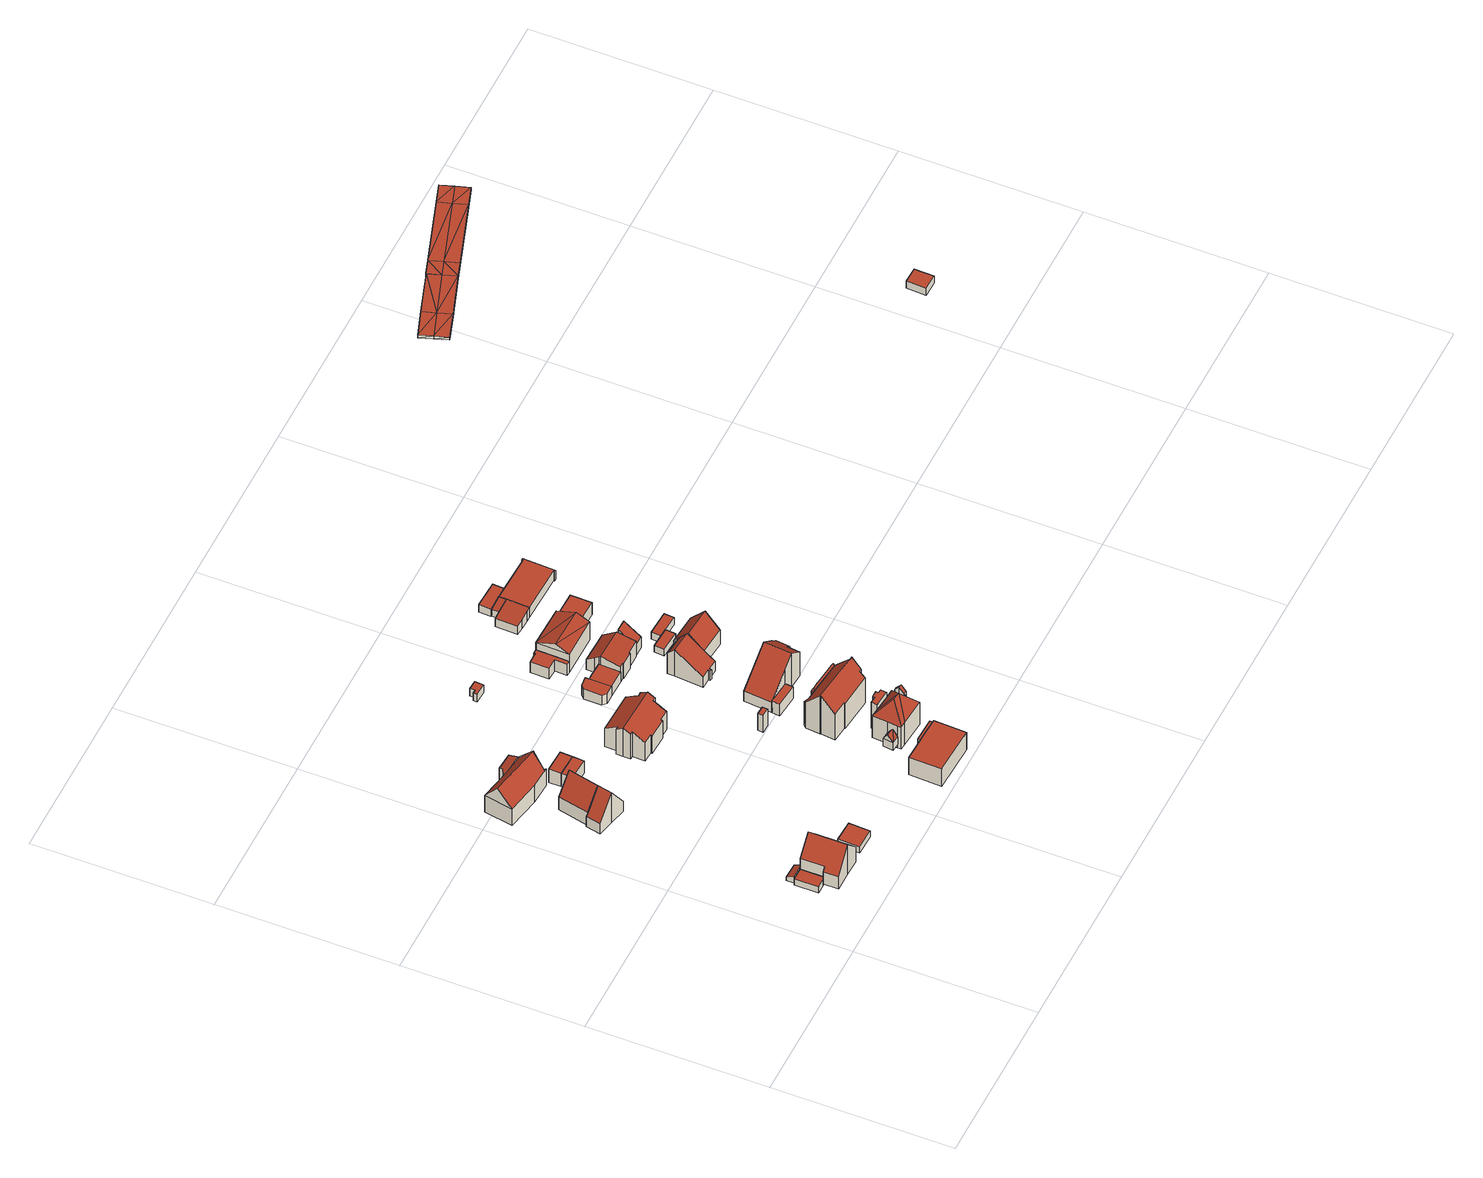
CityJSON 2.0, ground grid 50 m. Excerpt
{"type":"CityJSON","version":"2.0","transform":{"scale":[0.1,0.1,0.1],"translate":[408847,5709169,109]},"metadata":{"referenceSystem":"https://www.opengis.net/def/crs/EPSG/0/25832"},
"CityObjects":{
"building1":{"type":"Building","attributes":{"Gemeindeschluessel":"05978036","Geometrietyp2DReferenz":"3000","function":"31001_2460","roofType":"1000","measuredHeight":2.21},"geometry":[{"type":"MultiSurface","lod":"2","boundaries":[[[0,1,2,3]],[[1,4,5,2]],[[4,6,7,5]],[[6,8,9,7]],[[8,0,3,9]],[[8,6,4,1,0]],[[3,2,5,7,9]]],"semantics":{"surfaces":[{"type":"WallSurface"},{"type":"RoofSurface"},{"type":"GroundSurface"}],"values":[0,0,0,0,0,1,2]}}]},
"building2":{"type":"Building","attributes":{"Gemeindeschluessel":"05978036","Geometrietyp2DReferenz":"3000","function":"31001_9998","roofType":"2100","measuredHeight":2.23},"geometry":[{"type":"MultiSurface","lod":"2","boundaries":[[[10,11,12,13]],[[11,14,15,12]],[[14,16,17,15]],[[16,18,19,17]],[[18,10,13,19]],[[18,16,14,11,10]],[[13,12,15,17,19]]],"semantics":{"surfaces":[{"type":"WallSurface"},{"type":"RoofSurface"},{"type":"GroundSurface"}],"values":[0,0,0,0,0,1,2]}}]},
"building3":{"type":"Building","attributes":{"Gemeindeschluessel":"05978036","Geometrietyp2DReferenz":"3000","function":"31001_1000","roofType":"3100","measuredHeight":10.54},"geometry":[{"type":"MultiSurface","lod":"2","boundaries":[[[20,21,22,23]],[[21,24,25,22]],[[24,26,27,25]],[[26,28,29,27]],[[28,30,31,29]],[[30,32,33,31]],[[32,34,35,33]],[[34,36,37,35]],[[36,20,23,37]],[[32,30,28,26]],[[26,24,21,20,36,34,32]],[[23,22,25,27,29,31,33,35,37]]],"semantics":{"surfaces":[{"type":"WallSurface"},{"type":"RoofSurface"},{"type":"GroundSurface"}],"values":[0,0,0,0,0,0,0,0,0,1,1,2]}}]},
"building4":{"type":"Building","attributes":{"Gemeindeschluessel":"05978036","Geometrietyp2DReferenz":"3000","function":"31001_2460","roofType":"1000","measuredHeight":2.27},"geometry":[{"type":"MultiSurface","lod":"2","boundaries":[[[38,39,40,41]],[[39,42,43,40]],[[42,44,45,43]],[[44,38,41,45]],[[44,42,39,38]],[[41,40,43,45]]],"semantics":{"surfaces":[{"type":"WallSurface"},{"type":"RoofSurface"},{"type":"GroundSurface"}],"values":[0,0,0,0,1,2]}}]},
"building5":{"type":"Building","attributes":{"Gemeindeschluessel":"05978036","Geometrietyp2DReferenz":"3000","function":"31001_1000"},"children":["building5-1","building5-2"]},
"building5-1":{"type":"BuildingPart","attributes":{"roofType":"3100","measuredHeight":10.75},"parents":["building5"],"geometry":[{"type":"MultiSurface","lod":"2","boundaries":[[[46,47,48,49,50]],[[47,51,52,48]],[[51,53,54,52]],[[51,47,55]],[[47,46,56,55]],[[53,51,55,56,57,58,59]],[[49,48,52,54,60]],[[50,61,46]],[[49,60,62,61,50]],[[60,54,53,62]],[[56,46,61,57]],[[57,61,62,58]],[[58,62,53,59]]],"semantics":{"surfaces":[{"type":"WallSurface"},{"type":"RoofSurface"},{"type":"GroundSurface"},{"type":"ClosureSurface"}],"values":[0,0,0,0,1,1,2,0,3,3,0,3,3]}}]},
"building5-2":{"type":"BuildingPart","attributes":{"roofType":"3100","measuredHeight":10.81},"parents":["building5"],"geometry":[{"type":"MultiSurface","lod":"2","boundaries":[[[53,63,64,54]],[[63,65,66,64]],[[65,67,68,66]],[[67,69,70,68]],[[69,71,72,70]],[[71,50,49,72]],[[67,65,63,53,59,73]],[[73,57,61,50,71,69,67]],[[49,60,54,64,66,68,70,72]],[[58,57,73]],[[60,49,50,61,62]],[[62,61,57,58]],[[59,58,73]],[[60,62,53,54]],[[53,62,58,59]]],"semantics":{"surfaces":[{"type":"WallSurface"},{"type":"RoofSurface"},{"type":"GroundSurface"},{"type":"ClosureSurface"}],"values":[0,0,0,0,0,0,1,1,2,0,3,3,0,3,3]}}]},
"building6":{"type":"Building","attributes":{"Gemeindeschluessel":"05978036","Geometrietyp2DReferenz":"3000","function":"31001_1000"},"children":["building6-1","building6-2"]},
"building6-1":{"type":"BuildingPart","attributes":{"roofType":"5000","measuredHeight":10.89},"parents":["building6"],"geometry":[{"type":"MultiSurface","lod":"2","boundaries":[[[74,75,76,77]],[[75,78,79,76]],[[78,80,81,79]],[[82,83,84,85,86]],[[83,87,88,84]],[[87,74,77,88]],[[82,89,80,90,91]],[[74,87,83,91,90,78,75]],[[83,82,91]],[[80,78,90]],[[77,76,79,81,92,93,85,84,88]],[[92,81,80,89,94,95]],[[94,93,92,95]],[[86,94,89,82]],[[85,93,94,86]]],"semantics":{"surfaces":[{"type":"WallSurface"},{"type":"RoofSurface"},{"type":"GroundSurface"},{"type":"ClosureSurface"}],"values":[0,0,0,0,0,0,1,1,0,0,2,0,3,0,3]}}]},
"building6-2":{"type":"BuildingPart","attributes":{"roofType":"2100","measuredHeight":5.03},"parents":["building6"],"geometry":[{"type":"MultiSurface","lod":"2","boundaries":[[[95,96,97,92]],[[96,98,99,97]],[[98,100,101,99]],[[100,102,103,101]],[[102,104,105,103]],[[104,102,100,98,96,95,94,86]],[[93,92,97,99,101,103,105,85]],[[95,92,93,94]],[[85,105,104,86]],[[93,85,86,94]]],"semantics":{"surfaces":[{"type":"WallSurface"},{"type":"RoofSurface"},{"type":"GroundSurface"},{"type":"ClosureSurface"}],"values":[0,0,0,0,0,1,2,3,0,3]}}]},
"building7":{"type":"Building","attributes":{"Gemeindeschluessel":"05978036","Geometrietyp2DReferenz":"3000","function":"31001_2460","roofType":"1000","measuredHeight":4.5},"geometry":[{"type":"MultiSurface","lod":"2","boundaries":[[[106,107,108,109]],[[107,110,111,108]],[[110,112,113,111]],[[112,106,109,113]],[[112,110,107,106]],[[109,108,111,113]]],"semantics":{"surfaces":[{"type":"WallSurface"},{"type":"RoofSurface"},{"type":"GroundSurface"}],"values":[0,0,0,0,1,2]}}]},
"building8":{"type":"Building","attributes":{"Gemeindeschluessel":"05978036","Geometrietyp2DReferenz":"3000","function":"31001_2460","roofType":"1000","measuredHeight":4.84},"geometry":[{"type":"MultiSurface","lod":"2","boundaries":[[[106,114,115,116]],[[114,117,118,115]],[[117,107,119,118]],[[107,106,116,119]],[[107,117,114,106]],[[116,115,118,119]]],"semantics":{"surfaces":[{"type":"WallSurface"},{"type":"RoofSurface"},{"type":"GroundSurface"}],"values":[0,0,0,0,1,2]}}]},
"building9":{"type":"Building","attributes":{"Gemeindeschluessel":"05978036","Geometrietyp2DReferenz":"3000","function":"31001_1000","roofType":"3100","measuredHeight":10.03},"geometry":[{"type":"MultiSurface","lod":"2","boundaries":[[[120,121,122,123]],[[121,124,125,122]],[[124,126,127,125]],[[126,128,129,127]],[[128,130,131,129]],[[130,132,133,131]],[[132,134,135,133]],[[134,136,137,135]],[[136,138,139,137]],[[138,140,141,139]],[[140,142,143,141]],[[142,144,145,143]],[[144,146,147,145]],[[146,148,149,147]],[[148,150,151,149]],[[150,152,153,151]],[[152,154,155,153]],[[154,156,157,155]],[[156,120,123,157]],[[152,150,148,146,144,142,140,138]],[[138,136,134,132,130,128,126,124,121,120,156,154,152]],[[123,122,125,127,129,131,133,135,137,139,141,143,145,147,149,151,153,155,157]]],"semantics":{"surfaces":[{"type":"WallSurface"},{"type":"RoofSurface"},{"type":"GroundSurface"}],"values":[0,0,0,0,0,0,0,0,0,0,0,0,0,0,0,0,0,0,0,1,1,2]}}]},
"building10":{"type":"Building","attributes":{"Gemeindeschluessel":"05978036","Geometrietyp2DReferenz":"3000","function":"31001_1000","roofType":"1000","measuredHeight":6.27},"geometry":[{"type":"MultiSurface","lod":"2","boundaries":[[[158,159,160,161]],[[159,162,163,160]],[[162,164,165,163]],[[164,166,167,165]],[[166,168,169,167]],[[168,158,161,169]],[[168,166,164,162,159,158]],[[161,160,163,165,167,169]]],"semantics":{"surfaces":[{"type":"WallSurface"},{"type":"RoofSurface"},{"type":"GroundSurface"}],"values":[0,0,0,0,0,0,1,2]}}]},
"building11":{"type":"Building","attributes":{"Gemeindeschluessel":"05978036","Geometrietyp2DReferenz":"3000","function":"31001_1310","roofType":"3100","measuredHeight":4.81},"geometry":[{"type":"MultiSurface","lod":"2","boundaries":[[[170,171,172,173]],[[171,174,175,172]],[[174,176,177,175]],[[176,170,173,177]],[[174,171,178]],[[170,176,179]],[[171,179,178]],[[179,171,170]],[[176,178,179]],[[178,176,174]],[[173,172,175,177]]],"semantics":{"surfaces":[{"type":"WallSurface"},{"type":"RoofSurface"},{"type":"GroundSurface"}],"values":[0,0,0,0,0,0,1,1,1,1,2]}}]},
"building12":{"type":"Building","attributes":{"Gemeindeschluessel":"05978036","Geometrietyp2DReferenz":"3000","function":"31001_9998","roofType":"1000","measuredHeight":6},"geometry":[{"type":"MultiSurface","lod":"2","boundaries":[[[180,181,182,183]],[[181,184,185,182]],[[184,186,187,185]],[[186,180,183,187]],[[186,184,181,180]],[[183,182,185,187]]],"semantics":{"surfaces":[{"type":"WallSurface"},{"type":"RoofSurface"},{"type":"GroundSurface"}],"values":[0,0,0,0,1,2]}}]},
"building13":{"type":"Building","attributes":{"Gemeindeschluessel":"05978036","Geometrietyp2DReferenz":"3000","function":"31001_2460","roofType":"1000","measuredHeight":2.45},"geometry":[{"type":"MultiSurface","lod":"2","boundaries":[[[188,189,190,191]],[[189,192,193,190]],[[192,194,195,193]],[[194,196,197,195]],[[196,198,199,197]],[[198,188,191,199]],[[198,196,194,192,189,188]],[[191,190,193,195,197,199]]],"semantics":{"surfaces":[{"type":"WallSurface"},{"type":"RoofSurface"},{"type":"GroundSurface"}],"values":[0,0,0,0,0,0,1,2]}}]},
"building14":{"type":"Building","attributes":{"Gemeindeschluessel":"05978036","Geometrietyp2DReferenz":"3000","function":"31001_9998","roofType":"1000","measuredHeight":2.69},"geometry":[{"type":"MultiSurface","lod":"2","boundaries":[[[200,201,202,203]],[[201,204,205,202]],[[204,206,207,205]],[[206,208,209,207]],[[208,210,211,209]],[[210,200,203,211]],[[210,208,206,204,201,200]],[[203,202,205,207,209,211]]],"semantics":{"surfaces":[{"type":"WallSurface"},{"type":"RoofSurface"},{"type":"GroundSurface"}],"values":[0,0,0,0,0,0,1,2]}}]},
"building15":{"type":"Building","attributes":{"Gemeindeschluessel":"05978036","Geometrietyp2DReferenz":"3000","function":"31001_1000"},"children":["building15-1","building15-2","building15-3"]},
"building15-1":{"type":"BuildingPart","attributes":{"roofType":"3100","measuredHeight":10.27},"parents":["building15"],"geometry":[{"type":"MultiSurface","lod":"2","boundaries":[[[212,213,214,215]],[[213,216,217,214]],[[216,218,219,217]],[[218,220,221,219]],[[220,222,223,221]],[[224,225,226]],[[224,212,215,225]],[[227,228,222,220,218,216,213]],[[213,212,224,227]],[[215,214,217,219,221,223,229,225]],[[230,228,227]],[[229,223,222,228,230]],[[224,226,230,227]],[[229,230,226,225]]],"semantics":{"surfaces":[{"type":"WallSurface"},{"type":"RoofSurface"},{"type":"GroundSurface"},{"type":"ClosureSurface"}],"values":[0,0,0,0,0,0,0,1,1,2,0,3,0,3]}}]},
"building15-2":{"type":"BuildingPart","attributes":{"roofType":"9999","measuredHeight":9.43},"parents":["building15"],"geometry":[{"type":"MultiSurface","lod":"2","boundaries":[[[231,232,233,234,235,236,237,238]],[[238,237,239,240]],[[237,236,241,239]],[[236,235,242,241]],[[235,234,243,242]],[[234,233,244,243]],[[233,232,245,246,244]],[[247,245,232,231]],[[231,238,240,248,247]],[[247,248,246,245]],[[240,239,241,242,243,244,246,248]]],"semantics":{"surfaces":[{"type":"RoofSurface"},{"type":"WallSurface"},{"type":"GroundSurface"}],"values":[0,1,1,1,1,1,1,1,1,1,2]}}]},
"building15-3":{"type":"BuildingPart","attributes":{"roofType":"3200","measuredHeight":12.43},"parents":["building15"],"geometry":[{"type":"MultiSurface","lod":"2","boundaries":[[[249,226,225,250]],[[251,252,253,223,222]],[[252,254,255,253]],[[254,256,257,255]],[[256,258,259,257]],[[258,260,261,259]],[[260,262,263,261]],[[262,264,265,263]],[[264,266,267,265]],[[266,247,248,267]],[[245,249,250,246]],[[264,262,260,258,268]],[[254,252,251,228,230,226,249,269]],[[258,256,269,268]],[[256,254,269]],[[266,264,268,269]],[[249,245,247,266,269]],[[250,225,229,223,253,255,257,259,261,263,265,267,248,246]],[[222,228,251]],[[223,229,230,228,222]],[[229,225,226,230]],[[246,248,247,245]]],"semantics":{"surfaces":[{"type":"WallSurface"},{"type":"RoofSurface"},{"type":"GroundSurface"},{"type":"ClosureSurface"}],"values":[0,0,0,0,0,0,0,0,0,0,0,1,1,1,1,1,1,2,0,3,3,3]}}]},
"building16":{"type":"Building","attributes":{"Gemeindeschluessel":"05978036","Geometrietyp2DReferenz":"3000","function":"31001_1000"},"children":["building16-1","building16-2"]},
"building16-1":{"type":"BuildingPart","attributes":{"roofType":"5000","measuredHeight":9.54},"parents":["building16"],"geometry":[{"type":"MultiSurface","lod":"2","boundaries":[[[270,271,272,273]],[[271,274,275,272]],[[274,276,277,275]],[[276,278,279,277]],[[278,280,281,279]],[[280,282,283,281]],[[282,284,285,283]],[[286,270,273,287]],[[282,280,278,276,274,271,270,288]],[[270,286,288]],[[286,284,282,288]],[[273,272,275,277,279,281,283,285,287]],[[287,285,284,286]]],"semantics":{"surfaces":[{"type":"WallSurface"},{"type":"RoofSurface"},{"type":"GroundSurface"},{"type":"ClosureSurface"}],"values":[0,0,0,0,0,0,0,0,1,1,1,2,3]}}]},
"building16-2":{"type":"BuildingPart","attributes":{"roofType":"3100","measuredHeight":13.68},"parents":["building16"],"geometry":[{"type":"MultiSurface","lod":"2","boundaries":[[[289,290,291,292]],[[290,293,294,291]],[[293,295,296,294]],[[295,297,298,296]],[[297,299,300,298]],[[299,301,302,300]],[[301,303,304,302]],[[303,305,306,304]],[[305,307,308,306]],[[307,309,310,308]],[[309,311,312,310]],[[311,313,286,287,312]],[[314,315,316,285,284]],[[315,317,318,316]],[[317,289,292,318]],[[315,314,313,311,309,307,305]],[[305,303,301,299,297,295,293,290,289,317,315]],[[292,291,294,296,298,300,302,304,306,308,310,312,287,285,316,318]],[[314,284,286,313]],[[284,285,287,286]]],"semantics":{"surfaces":[{"type":"WallSurface"},{"type":"RoofSurface"},{"type":"GroundSurface"},{"type":"ClosureSurface"}],"values":[0,0,0,0,0,0,0,0,0,0,0,0,0,0,0,1,1,2,0,3]}}]},
"building17":{"type":"Building","attributes":{"Gemeindeschluessel":"05978036","Geometrietyp2DReferenz":"3000","function":"31001_1000"},"children":["building17-1","building17-2"]},
"building17-1":{"type":"BuildingPart","attributes":{"roofType":"3100","measuredHeight":12.01},"parents":["building17"],"geometry":[{"type":"MultiSurface","lod":"2","boundaries":[[[319,320,321,322]],[[320,323,324,321]],[[323,325,326,324]],[[325,327,328,326]],[[327,329,330,328]],[[329,331,332,330]],[[331,333,334,332]],[[333,335,336,334]],[[335,337,338,339,336]],[[340,319,322,341]],[[335,333,331,329,327,325,323,320]],[[320,319,340,342,337,335]],[[322,321,324,326,328,330,332,334,336,339,341]],[[342,338,337]],[[340,341,339,338,342]]],"semantics":{"surfaces":[{"type":"WallSurface"},{"type":"RoofSurface"},{"type":"GroundSurface"},{"type":"ClosureSurface"}],"values":[0,0,0,0,0,0,0,0,0,0,1,1,2,0,3]}}]},
"building17-2":{"type":"BuildingPart","attributes":{"roofType":"1000","measuredHeight":4.12},"parents":["building17"],"geometry":[{"type":"MultiSurface","lod":"2","boundaries":[[[338,343,344,339]],[[343,345,346,344]],[[345,347,340,341,346]],[[347,345,343,338,342]],[[339,344,346,341]],[[340,347,342]],[[339,341,340,342,338]]],"semantics":{"surfaces":[{"type":"WallSurface"},{"type":"RoofSurface"},{"type":"GroundSurface"},{"type":"ClosureSurface"}],"values":[0,0,0,1,2,0,3]}}]},
"building18":{"type":"Building","attributes":{"Gemeindeschluessel":"05978036","Geometrietyp2DReferenz":"3000","function":"31001_1000"},"children":["building18-1","building18-2","building18-3","building18-4"]},
"building18-1":{"type":"BuildingPart","attributes":{"roofType":"1000","measuredHeight":3.42},"parents":["building18"],"geometry":[{"type":"MultiSurface","lod":"2","boundaries":[[[348,349,350,351]],[[349,352,353,350]],[[352,354,355,353]],[[354,356,357,355]],[[358,359,360,361]],[[359,348,351,360]],[[359,358,356,354,352,349,348]],[[351,350,353,355,357,361,360]],[[361,357,356,358]]],"semantics":{"surfaces":[{"type":"WallSurface"},{"type":"RoofSurface"},{"type":"GroundSurface"},{"type":"ClosureSurface"}],"values":[0,0,0,0,0,0,1,2,3]}}]},
"building18-2":{"type":"BuildingPart","attributes":{"roofType":"1000","measuredHeight":3.43},"parents":["building18"],"geometry":[{"type":"MultiSurface","lod":"2","boundaries":[[[362,363,357,356]],[[362,364,365,363]],[[366,358,361,367]],[[358,366,368,364,362,356]],[[357,363,365,369,367,361]],[[367,369,368,366]],[[369,365,364,368]],[[356,357,361,358]]],"semantics":{"surfaces":[{"type":"WallSurface"},{"type":"RoofSurface"},{"type":"GroundSurface"},{"type":"ClosureSurface"}],"values":[0,0,0,1,2,3,3,3]}}]},
"building18-3":{"type":"BuildingPart","attributes":{"roofType":"3100","measuredHeight":6.43},"parents":["building18"],"geometry":[{"type":"MultiSurface","lod":"2","boundaries":[[[370,371,372,373,374]],[[371,375,376,372]],[[375,377,378,376]],[[377,379,380,378]],[[379,381,382,380]],[[381,383,366,367,382]],[[384,385,386,365,364]],[[385,387,388,386]],[[387,389,390,388]],[[389,391,392,390]],[[391,393,394,392]],[[391,389,387,385,384,395]],[[395,383,381,379,377,375,371,370,396,393,391]],[[373,372,376,378,380,382,367,369,365,386,388,390,392,394]],[[368,366,383,395]],[[369,367,366,368]],[[384,364,368,395]],[[369,368,364,365]],[[370,374,396]],[[374,373,394,393,396]]],"semantics":{"surfaces":[{"type":"WallSurface"},{"type":"RoofSurface"},{"type":"GroundSurface"},{"type":"ClosureSurface"}],"values":[0,0,0,0,0,0,0,0,0,0,0,1,1,2,0,3,0,3,0,3]}}]},
"building18-4":{"type":"BuildingPart","attributes":{"roofType":"2100","measuredHeight":7.36},"parents":["building18"],"geometry":[{"type":"MultiSurface","lod":"2","boundaries":[[[397,398,399,394,393]],[[398,400,401,399]],[[400,374,373,401]],[[400,398,397,396,374]],[[373,394,399,401]],[[393,396,397]],[[394,373,374,396,393]]],"semantics":{"surfaces":[{"type":"WallSurface"},{"type":"RoofSurface"},{"type":"GroundSurface"},{"type":"ClosureSurface"}],"values":[0,0,0,1,2,0,3]}}]},
"building19":{"type":"Building","attributes":{"Gemeindeschluessel":"05978036","Geometrietyp2DReferenz":"3000","function":"31001_1000"},"children":["building19-1","building19-2"]},
"building19-1":{"type":"BuildingPart","attributes":{"roofType":"3100","measuredHeight":9.54},"parents":["building19"],"geometry":[{"type":"MultiSurface","lod":"2","boundaries":[[[402,403,404,405]],[[403,406,407,404]],[[406,408,409,407]],[[408,410,411,409]],[[410,412,413,411]],[[412,414,415,413]],[[414,416,417,418,419,415]],[[420,421,422,423,424]],[[421,402,405,422]],[[425,416,414,412]],[[412,410,408,406,403,402,421,420,426,427,425]],[[405,404,407,409,411,413,415,419,428,423,422]],[[429,417,416,425]],[[428,419,418,430]],[[430,418,417,429]],[[420,424,426]],[[427,429,425]],[[428,430,424,423]],[[424,430,429,427,426]]],"semantics":{"surfaces":[{"type":"WallSurface"},{"type":"RoofSurface"},{"type":"GroundSurface"},{"type":"ClosureSurface"}],"values":[0,0,0,0,0,0,0,0,0,1,1,2,0,3,3,0,0,3,3]}}]},
"building19-2":{"type":"BuildingPart","attributes":{"roofType":"3100","measuredHeight":9.85},"parents":["building19"],"geometry":[{"type":"MultiSurface","lod":"2","boundaries":[[[431,432,433,434]],[[432,435,436,433]],[[435,424,423,436]],[[435,432,437]],[[432,431,417,429,427,438,437]],[[424,435,437,438,426]],[[434,433,436,423,428,419]],[[434,419,418,431]],[[419,428,430,418]],[[428,423,424,430]],[[426,438,427]],[[418,417,431]],[[430,429,417,418]],[[424,426,427,429,430]]],"semantics":{"surfaces":[{"type":"WallSurface"},{"type":"RoofSurface"},{"type":"GroundSurface"},{"type":"ClosureSurface"}],"values":[0,0,0,0,1,1,2,0,3,3,0,0,3,3]}}]},
"building20":{"type":"Building","attributes":{"Gemeindeschluessel":"05978036","Geometrietyp2DReferenz":"3000","function":"31001_1000"},"children":["building20-1","building20-2","building20-3"]},
"building20-1":{"type":"BuildingPart","attributes":{"roofType":"3100","measuredHeight":8.46},"parents":["building20"],"geometry":[{"type":"MultiSurface","lod":"2","boundaries":[[[439,440,441,442,443,444]],[[445,446,447,448,449]],[[446,450,451,452,447]],[[446,453,454,455]],[[455,450,446]],[[439,454,440]],[[439,455,454]],[[445,453,446]],[[440,454,453,445]],[[450,455,439]],[[452,456,443,442,448,447]],[[444,457,451,450,439]],[[444,443,456,457]],[[457,456,452,451]],[[449,441,440,445]],[[449,448,442,441]]],"semantics":{"surfaces":[{"type":"WallSurface"},{"type":"RoofSurface"},{"type":"GroundSurface"},{"type":"ClosureSurface"}],"values":[0,0,0,1,1,1,1,0,0,0,2,0,3,3,0,3]}}]},
"building20-2":{"type":"BuildingPart","attributes":{"roofType":"1000","measuredHeight":4.44},"parents":["building20"],"geometry":[{"type":"MultiSurface","lod":"2","boundaries":[[[458,459,460,461]],[[459,462,463,460]],[[462,449,448,463]],[[441,458,461,442]],[[441,449,462,459,458]],[[461,460,463,448,442]],[[442,448,449,441]]],"semantics":{"surfaces":[{"type":"WallSurface"},{"type":"RoofSurface"},{"type":"GroundSurface"},{"type":"ClosureSurface"}],"values":[0,0,0,0,1,2,3]}}]},
"building20-3":{"type":"BuildingPart","attributes":{"roofType":"1000","measuredHeight":3.9},"parents":["building20"],"geometry":[{"type":"MultiSurface","lod":"2","boundaries":[[[464,465,466,467]],[[465,468,469,466]],[[468,470,471,469]],[[470,444,443,471]],[[451,472,473,452]],[[472,474,475,473]],[[474,476,477,475]],[[476,464,467,477]],[[476,474,472,451,457,444,470,468,465,464]],[[467,466,469,471,443,456,452,473,475,477]],[[456,443,444,457]],[[452,456,457,451]]],"semantics":{"surfaces":[{"type":"WallSurface"},{"type":"RoofSurface"},{"type":"GroundSurface"},{"type":"ClosureSurface"}],"values":[0,0,0,0,0,0,0,0,1,2,3,3]}}]},
"building21":{"type":"Building","attributes":{"Gemeindeschluessel":"05978036","Geometrietyp2DReferenz":"3000","function":"31001_2460","roofType":"1000","measuredHeight":2.4},"geometry":[{"type":"MultiSurface","lod":"2","boundaries":[[[478,479,480,481]],[[479,482,483,480]],[[482,484,485,483]],[[484,478,481,485]],[[484,482,479,478]],[[481,480,483,485]]],"semantics":{"surfaces":[{"type":"WallSurface"},{"type":"RoofSurface"},{"type":"GroundSurface"}],"values":[0,0,0,0,1,2]}}]},
"building22":{"type":"Building","attributes":{"Gemeindeschluessel":"05978036","Geometrietyp2DReferenz":"3000","function":"31001_2460","roofType":"1000","measuredHeight":2.48},"geometry":[{"type":"MultiSurface","lod":"2","boundaries":[[[486,487,488,489]],[[487,490,491,488]],[[490,492,493,491]],[[492,486,489,493]],[[492,490,487,486]],[[489,488,491,493]]],"semantics":{"surfaces":[{"type":"WallSurface"},{"type":"RoofSurface"},{"type":"GroundSurface"}],"values":[0,0,0,0,1,2]}}]},
"building23":{"type":"Building","attributes":{"Gemeindeschluessel":"05978036","Geometrietyp2DReferenz":"3000","function":"31001_9998","roofType":"2100","measuredHeight":3.02},"geometry":[{"type":"MultiSurface","lod":"2","boundaries":[[[494,495,496,497]],[[495,498,499,496]],[[498,500,501,499]],[[500,494,497,501]],[[500,498,495,494]],[[497,496,499,501]]],"semantics":{"surfaces":[{"type":"WallSurface"},{"type":"RoofSurface"},{"type":"GroundSurface"}],"values":[0,0,0,0,1,2]}}]},
"building24":{"type":"Building","attributes":{"Gemeindeschluessel":"05978036","Geometrietyp2DReferenz":"3000","function":"31001_2460","roofType":"1000","measuredHeight":2.63},"geometry":[{"type":"MultiSurface","lod":"2","boundaries":[[[502,503,504,505]],[[503,506,507,504]],[[506,508,509,507]],[[508,510,511,509]],[[510,502,505,511]],[[510,508,506,503,502]],[[505,504,507,509,511]]],"semantics":{"surfaces":[{"type":"WallSurface"},{"type":"RoofSurface"},{"type":"GroundSurface"}],"values":[0,0,0,0,0,1,2]}}]},
"building25":{"type":"Building","attributes":{"Gemeindeschluessel":"05978036","Geometrietyp2DReferenz":"3000","function":"31001_1000"},"children":["building25-1","building25-2"]},
"building25-1":{"type":"BuildingPart","attributes":{"roofType":"1000","measuredHeight":3.41},"parents":["building25"],"geometry":[{"type":"MultiSurface","lod":"2","boundaries":[[[512,513,514,515]],[[513,516,517,514]],[[516,518,519,517]],[[518,520,521,519]],[[522,523,524,525]],[[523,526,527,524]],[[526,528,529,527]],[[528,530,531,529]],[[530,512,515,531]],[[530,528,526,523,522,520,518,516,513,512]],[[515,514,517,519,521,525,524,527,529,531]],[[525,521,520,522]]],"semantics":{"surfaces":[{"type":"WallSurface"},{"type":"RoofSurface"},{"type":"GroundSurface"},{"type":"ClosureSurface"}],"values":[0,0,0,0,0,0,0,0,0,1,2,3]}}]},
"building25-2":{"type":"BuildingPart","attributes":{"roofType":"2100","measuredHeight":3.53},"parents":["building25"],"geometry":[{"type":"MultiSurface","lod":"2","boundaries":[[[532,533,534,535]],[[533,498,522,525,534]],[[536,537,538,521,520]],[[537,539,540,538]],[[539,541,542,540]],[[541,532,535,542]],[[541,539,537,536,498,533,532]],[[535,534,525,521,538,540,542]],[[520,522,498,536]],[[520,521,525,522]]],"semantics":{"surfaces":[{"type":"WallSurface"},{"type":"RoofSurface"},{"type":"GroundSurface"},{"type":"ClosureSurface"}],"values":[0,0,0,0,0,0,1,2,0,3]}}]},
"building26":{"type":"Building","attributes":{"Geometrietyp2DReferenz":"2000","Gemeindeschluessel":"05978036","function":"53001_1800","roofType":"9999","measuredHeight":1},"geometry":[{"type":"MultiSurface","lod":"2","boundaries":[[[543,544,545]],[[543,545,546]],[[544,547,548]],[[544,548,545]],[[547,549,550]],[[547,550,548]],[[549,551,552]],[[549,552,550]],[[551,553,554]],[[551,554,552]],[[553,555,556]],[[553,556,554]],[[555,557,558]],[[555,558,556]],[[557,559,560]],[[557,560,558]],[[559,561,562]],[[559,562,560]],[[561,563,564]],[[561,564,562]],[[563,565,566]],[[563,566,564]],[[565,567,568]],[[565,568,566]],[[567,569,570]],[[567,570,568]],[[569,571,572]],[[569,572,570]],[[571,543,546]],[[571,546,572]],[[573,546,545]],[[548,573,545]],[[550,573,548]],[[574,573,550]],[[552,574,550]],[[554,574,552]],[[575,574,554]],[[576,575,554]],[[556,576,554]],[[560,576,556]],[[558,560,556]],[[570,572,546]],[[573,570,546]],[[568,570,573]],[[574,568,573]],[[575,568,574]],[[566,568,575]],[[564,566,575]],[[576,564,575]],[[562,564,576]],[[560,562,576]],[[544,543,577]],[[544,577,547]],[[547,577,549]],[[549,577,578]],[[549,578,551]],[[551,578,553]],[[553,578,579]],[[553,579,580]],[[553,580,555]],[[555,580,559]],[[555,559,557]],[[543,571,569]],[[543,569,577]],[[577,569,567]],[[577,567,578]],[[578,567,579]],[[579,567,565]],[[579,565,563]],[[579,563,580]],[[580,563,561]],[[580,561,559]]],"semantics":{"surfaces":[{"type":"WallSurface"},{"type":"GroundSurface"},{"type":"RoofSurface"}],"values":[0,0,0,0,0,0,0,0,0,0,0,0,0,0,0,0,0,0,0,0,0,0,0,0,0,0,0,0,0,0,1,1,1,1,1,1,1,1,1,1,1,1,1,1,1,1,1,1,1,1,1,2,2,2,2,2,2,2,2,2,2,2,2,2,2,2,2,2,2,2,2,2]}}]},
"building27":{"type":"Building","attributes":{"Gemeindeschluessel":"05978036","Geometrietyp2DReferenz":"3000","function":"31001_1310","roofType":"1000","measuredHeight":2.52},"geometry":[{"type":"MultiSurface","lod":"2","boundaries":[[[581,582,583,584]],[[582,585,586,583]],[[585,587,588,586]],[[587,581,584,588]],[[587,585,582,581]],[[584,583,586,588]]],"semantics":{"surfaces":[{"type":"WallSurface"},{"type":"RoofSurface"},{"type":"GroundSurface"}],"values":[0,0,0,0,1,2]}}]}
},
"vertices":[
[56,118,136],[56,184,136],[56,184,114],[56,118,114],[92,184,136],[92,184,114],[92,118,136],[92,118,114],[83,118,136],[83,118,114],
[56,184,143],[56,205,134],[56,205,121],[56,184,121],[101,204,134],[101,204,121],[101,184,143],[101,184,121],[92,184,143],[92,184,121],
[92,118,174],[92,184,174],[92,184,120],[92,118,120],[101,184,184],[101,184,120],[138,183,226],[138,183,120],[184,183,174],[184,183,120],[184,75,174],[184,75,120],[138,76,226],[138,76,120],[83,76,164],[83,76,120],[83,118,164],[83,118,120],
[221,140,137],[281,138,137],[281,138,114],[221,140,114],[279,79,137],[279,79,114],[220,80,137],[220,80,114],
[70,748,113],[89,834,113],[89,834,67],[70,748,67],[70,748,110],[171,816,113],[171,816,67],[152,730,113],[152,730,67],[130,825,175],[111,739,175],[111,739,174],[112,739,173],[149,731,118],[112,739,67],[71,747,113],[112,739,113],
[159,728,103],[159,728,67],[149,687,103],[149,687,67],[103,697,175],[103,697,67],[56,708,103],[56,708,67],[65,749,103],[65,749,67],[112,739,175],
[161,901,114],[99,904,114],[99,904,55],[161,901,55],[3,922,114],[3,922,55],[18,1002,114],[18,1002,55],[170,980,114],[154,903,114],[154,903,55],[170,980,55],[170,980,106],[161,903,114],[161,903,55],[115,984,114],[11,964,164],[161,936,164],[112,984,55],[115,984,55],[115,984,106],[112,984,105],
[114,996,102],[114,996,55],[131,1004,99],[131,1004,55],[132,1014,96],[132,1014,55],[181,1011,96],[181,1011,55],[179,980,106],[179,980,55],
[179,868,95],[242,866,95],[242,866,50],[179,868,50],[241,834,95],[241,834,50],[178,836,95],[178,836,50],
[180,902,95],[180,902,47],[179,868,47],[243,900,95],[243,900,47],[242,866,47],
[476,732,103],[476,717,94],[476,717,29],[476,732,29],[446,718,94],[446,718,29],[446,714,91],[446,714,29],[388,716,91],[388,716,29],[388,720,94],[388,720,29],[358,721,94],[358,721,29],[359,757,117],[359,757,29],[349,757,117],[349,757,29],[350,777,129],[350,777,29],[350,797,117],[350,797,29],[360,797,117],[360,797,29],[361,833,94],[361,833,29],[479,829,94],[479,829,29],[478,793,117],[478,793,29],[488,793,117],[488,793,29],[487,773,129],[487,773,29],[487,753,117],[487,753,29],[477,753,117],[477,753,29],
[565,14,108],[568,104,108],[568,104,46],[565,14,46],[669,101,108],[669,101,46],[706,99,108],[706,99,46],[706,95,108],[706,95,46],[703,9,108],[703,9,46],
[644,168,79],[621,170,79],[621,170,52],[644,168,52],[624,199,79],[624,199,52],[647,197,79],[647,197,52],[622,185,100],[646,183,100],
[548,503,110],[573,502,110],[573,502,50],[548,503,50],[572,487,110],[572,487,50],[547,488,110],[547,488,50],
[669,101,65],[670,126,65],[670,126,41],[669,101,41],[737,124,65],[737,124,41],[736,94,65],[736,94,41],[706,95,65],[706,95,41],[706,99,65],[706,99,41],
[365,1178,61],[365,1189,61],[365,1189,34],[365,1178,34],[376,1189,61],[376,1189,34],[376,1203,61],[376,1203,34],[402,1202,61],[402,1202,34],[401,1177,61],[401,1177,34],
[756,222,125],[755,208,141],[755,208,39],[756,222,39],[753,194,125],[753,194,39],[744,195,125],[744,195,39],[744,187,115],[744,187,39],[743,187,115],[743,187,39],[747,223,125],[747,223,39],[747,223,117],[745,209,141],[743,189,117],[745,209,39],[745,209,117],
[676,238,133],[723,233,133],[725,251,133],[714,252,133],[715,259,133],[697,260,133],[697,253,133],[678,255,133],[697,253,39],[678,255,39],[697,260,39],[715,259,39],[714,252,39],[725,251,39],[723,233,117],[723,233,39],[676,238,117],[676,238,39],
[748,231,117],[748,231,39],[743,187,117],[742,187,118],[742,187,39],[739,151,117],[739,151,39],[662,158,117],[662,158,39],[644,159,117],[644,159,39],[644,168,117],[644,168,39],[647,197,117],[647,197,39],[651,240,117],[651,240,39],[669,238,117],[669,238,39],[686,196,163],[706,194,163],
[665,411,118],[696,408,118],[696,408,33],[665,411,33],[697,414,106],[697,414,33],[719,411,106],[719,411,33],[719,406,118],[719,406,33],[764,401,118],[764,401,33],[763,396,128],[763,396,33],[763,391,118],[763,391,33],[664,401,118],[664,401,33],[669,405,129],
[763,320,140],[755,321,140],[755,321,33],[763,320,33],[754,305,123],[754,305,33],[655,315,123],[655,315,33],[655,317,125],[655,317,33],[611,322,125],[611,322,33],[615,362,169],[615,362,33],[614,363,169],[614,363,33],[614,364,170],[614,364,33],[618,405,125],[618,405,33],[627,413,116],[627,413,33],[634,404,124],[634,404,33],[664,401,124],[763,391,124],[758,348,170],[758,348,33],[766,347,170],[766,347,33],
[640,582,66],[739,573,151],[739,573,31],[640,582,31],[780,569,118],[780,569,31],[779,566,118],[779,566,31],[794,565,106],[794,565,31],[790,525,106],[790,525,31],[776,526,118],[776,526,31],[772,490,118],[772,490,31],[732,494,151],[732,494,31],[699,497,124],[699,497,73],[699,497,31],[633,503,66],[633,503,31],[640,503,73],
[697,474,73],[697,474,31],[630,481,73],[630,481,31],[633,503,73],
[491,899,57],[492,948,57],[492,948,22],[491,899,22],[502,958,57],[502,958,22],[529,961,57],[529,961,22],[529,950,57],[529,950,22],[529,889,57],[501,889,57],[501,889,22],[529,889,22],
[540,950,57],[540,950,22],[584,949,57],[584,949,22],[582,888,57],[582,888,22],[584,943,57],[584,943,22],
[675,890,77],[675,888,76],[675,888,22],[675,890,22],[675,890,60],[633,889,76],[633,889,22],[633,885,76],[633,885,22],[594,886,76],[594,886,22],[594,888,76],[594,888,22],[582,888,76],[584,949,83],[584,960,74],[584,960,22],[585,983,57],[585,983,22],[677,981,57],[677,981,22],[676,941,87],[676,941,22],[676,938,86],[676,938,22],[584,943,87],[675,920,83],
[676,938,96],[709,937,96],[709,937,22],[708,890,60],[708,890,22],
[685,694,54],[685,689,51],[685,689,18],[685,694,18],[679,690,51],[679,690,18],[679,695,54],[679,695,18],[651,697,54],[651,697,18],[657,776,113],[657,776,18],[658,797,89],[658,797,18],[720,792,89],[720,792,87],[720,792,70],[720,792,18],[715,725,79],[713,692,54],[713,692,18],[715,725,18],[715,725,70],[719,771,113],[717,748,96],[719,770,112],[719,771,18],[719,771,111],[719,771,70],
[722,808,70],[807,801,70],[807,801,18],[722,808,18],[800,718,70],[800,718,18],[803,760,117],[718,766,117],
[570,1112,77],[687,1110,77],[687,1110,56],[687,1110,12],[570,1112,12],[570,1112,51],[687,1044,77],[687,1019,77],[687,1019,12],[687,1044,12],[687,1044,56],[568,1020,77],[568,1020,51],[568,1020,12],[687,1044,90],[687,1056,96],[569,1058,96],[569,1057,12],[569,1057,51],
[768,1108,56],[767,1049,56],[767,1049,12],[768,1108,12],[704,1050,56],[704,1050,12],
[527,1108,51],[557,1108,51],[557,1108,12],[527,1108,12],[557,1112,51],[557,1112,12],[560,1112,51],[560,1112,12],[556,1021,51],[556,1021,12],[557,1056,51],[557,1056,12],[526,1056,51],[526,1056,12],
[770,852,42],[768,824,42],[768,824,18],[770,852,18],[708,827,42],[708,827,18],[710,855,42],[710,855,18],
[750,881,40],[819,878,40],[819,878,15],[750,881,15],[818,850,40],[818,850,15],[748,853,40],[748,853,15],
[661,1273,36],[703,1272,42],[703,1272,12],[661,1273,12],[703,1251,42],[703,1251,12],[661,1252,36],[661,1252,12],
[661,1273,37],[662,1308,37],[662,1308,11],[661,1273,11],[739,1305,37],[739,1305,11],[738,1271,37],[738,1271,11],[703,1272,37],[703,1272,11],
[845,1271,41],[842,1180,41],[842,1180,7],[845,1271,7],[837,1181,41],[837,1181,7],[837,1184,41],[837,1184,7],[701,1188,41],[701,1188,7],[703,1251,41],[703,1272,41],[703,1272,7],[703,1251,7],[738,1271,41],[738,1271,7],[839,1268,41],[839,1268,7],[839,1271,41],[839,1271,7],
[638,1252,36],[661,1252,39],[661,1252,7],[638,1252,7],[701,1188,42],[686,1188,41],[686,1188,7],[658,1189,38],[658,1189,7],[635,1190,36],[635,1190,7],
[1392,1757,94],[1379,1794,94],[1379,1794,84],[1392,1757,84],[1454,1820,94],[1454,1820,84],[1575,1860,93],[1575,1860,83],[1576,1861,93],[1576,1861,83],[1619,1875,93],[1619,1875,83],[1808,1937,91],[1808,1937,81],[1863,1955,91],[1863,1955,81],[1876,1917,91],[1876,1917,81],[1888,1879,91],[1888,1879,81],[1833,1861,91],[1833,1861,81],[1644,1799,93],[1644,1799,83],[1601,1785,93],[1601,1785,83],[1479,1744,94],[1479,1744,84],[1404,1719,94],[1404,1719,84],[1466,1782,84],[1588,1823,83],[1631,1837,83],[1820,1899,81],[1466,1782,94],[1588,1823,93],[1631,1837,93],[1820,1899,91],
[2026,766,107],[2071,765,107],[2071,765,82],[2026,766,82],[2070,710,107],[2070,710,82],[2024,711,107],[2024,711,82]
]}
